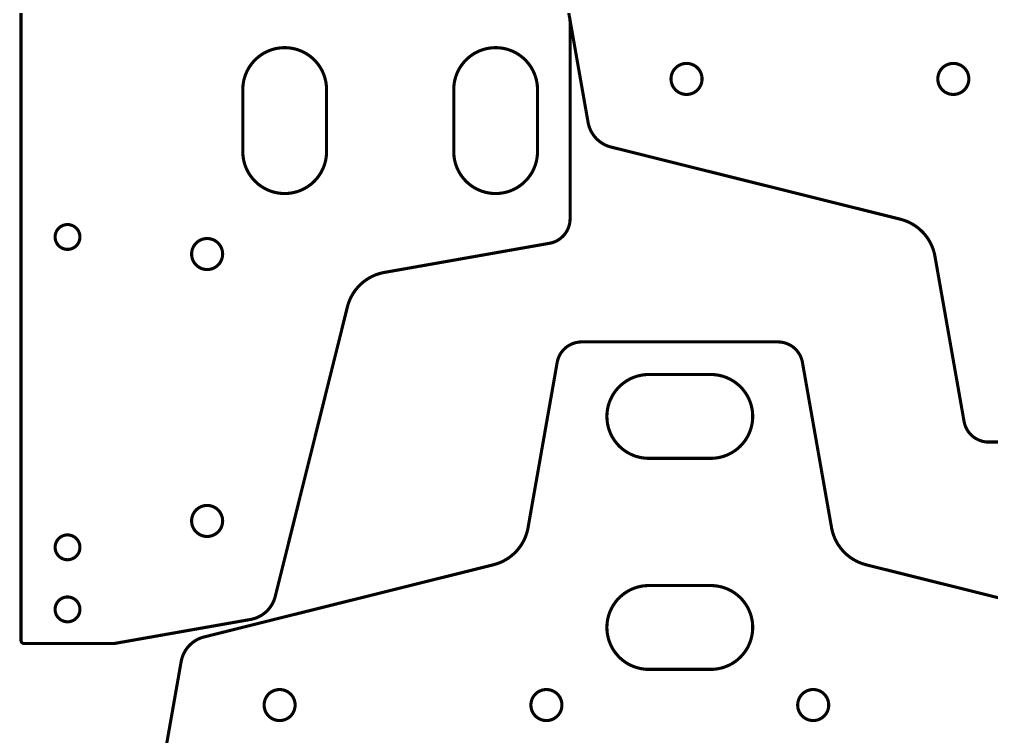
# Model space of a CAD drawing. Extents: x 0 to 1251, y 0 to 2501.
# Drawn here: x 1.4 to 314.8, y 1441.6 to 1672.6 of the extents above; entities that cross this region are included whole.
import ezdxf

# ---------------------------------------------------------------- set-up
doc = ezdxf.new("R2010")
doc.units = 0
doc.layers.get('0').update_dxf_attribs({"linetype": 'CONTINUOUS'})

msp = doc.modelspace()

# ---------------------------------------------------------------- linework, layer by layer
at = {"color": 0, "const_width": 1}
for points in [[(178.674, 1673.79), (178.825, 1673.11), (178.917, 1672.42), (178.947, 1671.89), (178.947, 1671.71), (178.947, 1608.4), (178.947, 1608.24), (178.917, 1607.71), (178.825, 1607.01), (178.674, 1606.33), (178.465, 1605.67), (178.199, 1605.03), (177.878, 1604.42), (177.503, 1603.82), (177.189, 1603.4), (177.076, 1603.26), (176.962, 1603.13), (176.601, 1602.75), (176.086, 1602.28), (175.533, 1601.85), (174.947, 1601.47), (174.332, 1601.15), (173.689, 1600.89), (173.022, 1600.68), (172.51, 1600.56), (172.336, 1600.53), (119.108, 1591.14), (118.975, 1591.11), (118.575, 1591.04), (118.048, 1590.92), (117.526, 1590.78), (117.01, 1590.61), (116.502, 1590.43), (116, 1590.24), (115.506, 1590.03), (115.02, 1589.79), (114.543, 1589.54), (114.075, 1589.28), (113.616, 1589), (113.168, 1588.69), (112.73, 1588.38), (112.303, 1588.06), (111.887, 1587.71), (111.582, 1587.43), (111.483, 1587.33), (111.384, 1587.25), (111.093, 1586.96), (110.717, 1586.57), (110.357, 1586.17), (110.011, 1585.75), (109.682, 1585.33), (109.368, 1584.89), (109.07, 1584.44), (108.789, 1583.99), (108.524, 1583.51), (108.276, 1583.04), (108.045, 1582.56), (107.832, 1582.06), (107.637, 1581.56), (107.459, 1581.04), (107.3, 1580.53), (107.192, 1580.13), (107.159, 1580), (83.9085, 1486.75), (83.8649, 1486.57), (83.7083, 1486.06), (83.4596, 1485.38), (83.1636, 1484.72), (82.8218, 1484.1), (82.4358, 1483.49), (82.0067, 1482.9), (81.5362, 1482.36), (81.1576, 1481.97), (81.0256, 1481.85), (80.8935, 1481.72), (80.4792, 1481.38), (79.9025, 1480.94), (79.2978, 1480.56), (78.6675, 1480.22), (78.0143, 1479.92), (77.3407, 1479.67), (76.649, 1479.47), (76.1199, 1479.35), (75.9421, 1479.32), (31.9474, 1471.56), (2.9474, 1471.56), (2.8984, 1471.56), (2.7514, 1471.58), (2.5647, 1471.64), (2.3926, 1471.72), (2.275, 1471.82), (2.2403, 1471.85), (2.2057, 1471.89), (2.1154, 1472), (2.0235, 1472.18), (1.9668, 1472.36), (1.9474, 1472.51), (1.9474, 1472.56), (1.9474, 1849.56)], [(377.146, 1536.49), (313.836, 1536.49), (313.661, 1536.49), (313.135, 1536.51), (312.442, 1536.61), (311.763, 1536.75), (311.1, 1536.97), (310.458, 1537.24), (309.84, 1537.56), (309.251, 1537.93), (308.828, 1538.24), (308.694, 1538.36), (308.56, 1538.47), (308.176, 1538.83), (307.704, 1539.35), (307.281, 1539.9), (306.908, 1540.49), (306.588, 1541.1), (306.321, 1541.74), (306.11, 1542.4), (305.987, 1542.92), (305.957, 1543.1), (296.572, 1596.32), (296.549, 1596.46), (296.468, 1596.86), (296.346, 1597.39), (296.204, 1597.9), (296.043, 1598.42), (295.865, 1598.93), (295.669, 1599.43), (295.456, 1599.93), (295.224, 1600.42), (294.975, 1600.89), (294.71, 1601.36), (294.426, 1601.82), (294.128, 1602.26), (293.813, 1602.69), (293.481, 1603.13), (293.133, 1603.54), (292.862, 1603.85), (292.771, 1603.94), (292.678, 1604.04), (292.393, 1604.33), (292.003, 1604.71), (291.6, 1605.07), (291.185, 1605.42), (290.758, 1605.75), (290.319, 1606.07), (289.872, 1606.36), (289.412, 1606.64), (288.944, 1606.9), (288.467, 1607.15), (287.981, 1607.39), (287.485, 1607.6), (286.982, 1607.79), (286.471, 1607.97), (285.953, 1608.13), (285.561, 1608.24), (285.429, 1608.28), (192.178, 1631.53), (192.001, 1631.57), (191.482, 1631.72), (190.807, 1631.97), (190.151, 1632.26), (189.521, 1632.61), (188.917, 1633), (188.34, 1633.43), (187.794, 1633.89), (187.406, 1634.28), (187.283, 1634.4), (187.16, 1634.54), (186.81, 1634.94), (186.378, 1635.53), (185.99, 1636.14), (185.647, 1636.76), (185.35, 1637.42), (185.1, 1638.08), (184.9, 1638.78), (184.779, 1639.31), (184.749, 1639.49), (176.99, 1683.49)], [(46.985, 1428.35), (53.5764, 1465.74), (53.6078, 1465.92), (53.7276, 1466.44), (53.9286, 1467.14), (54.1782, 1467.81), (54.4751, 1468.46), (54.8181, 1469.08), (55.2058, 1469.69), (55.6372, 1470.28), (55.9878, 1470.68), (56.111, 1470.82), (56.2342, 1470.94), (56.6228, 1471.33), (57.1681, 1471.79), (57.7443, 1472.22), (58.349, 1472.61), (58.98, 1472.96), (59.6346, 1473.25), (60.3104, 1473.5), (60.83, 1473.65), (61.0053, 1473.69), (154.257, 1496.94), (154.389, 1496.99), (154.781, 1497.1), (155.299, 1497.25), (155.81, 1497.43), (156.313, 1497.63), (156.808, 1497.83), (157.294, 1498.07), (157.772, 1498.32), (158.242, 1498.58), (158.7, 1498.86), (159.149, 1499.15), (159.586, 1499.47), (160.013, 1499.81), (160.428, 1500.15), (160.831, 1500.51), (161.221, 1500.89), (161.506, 1501.18), (161.599, 1501.28), (161.69, 1501.38), (161.961, 1501.68), (162.308, 1502.1), (162.64, 1502.53), (162.956, 1502.96), (163.256, 1503.4), (163.538, 1503.86), (163.803, 1504.33), (164.051, 1504.81), (164.283, 1505.29), (164.497, 1505.79), (164.693, 1506.29), (164.872, 1506.81), (165.032, 1507.32), (165.174, 1507.83), (165.296, 1508.36), (165.376, 1508.76), (165.4, 1508.9), (174.786, 1562.13), (174.817, 1562.31), (174.938, 1562.82), (175.149, 1563.49), (175.415, 1564.13), (175.736, 1564.74), (176.108, 1565.32), (176.532, 1565.88), (177.004, 1566.39), (177.388, 1566.75), (177.522, 1566.86), (177.656, 1566.99), (178.079, 1567.29), (178.668, 1567.67), (179.286, 1567.99), (179.928, 1568.25), (180.59, 1568.47), (181.269, 1568.61), (181.962, 1568.71), (182.489, 1568.74), (182.664, 1568.74), (245.974, 1568.74), (246.15, 1568.74), (246.675, 1568.71), (247.368, 1568.61), (248.047, 1568.47), (248.71, 1568.25), (249.351, 1567.99), (249.969, 1567.67), (250.558, 1567.29), (250.982, 1566.99), (251.117, 1566.86), (251.25, 1566.75), (251.633, 1566.39), (252.106, 1565.88), (252.529, 1565.32), (252.901, 1564.74), (253.224, 1564.13), (253.49, 1563.49), (253.7, 1562.82), (253.822, 1562.31), (253.853, 1562.13), (263.237, 1508.9), (263.261, 1508.76), (263.342, 1508.36), (263.465, 1507.83), (263.606, 1507.32), (263.767, 1506.81), (263.944, 1506.29), (264.14, 1505.79), (264.354, 1505.29), (264.586, 1504.81), (264.835, 1504.33), (265.1, 1503.86), (265.383, 1503.4), (265.682, 1502.96), (265.997, 1502.53), (266.329, 1502.1), (266.676, 1501.68), (266.947, 1501.38), (267.04, 1501.28), (267.132, 1501.18), (267.417, 1500.89), (267.807, 1500.51), (268.21, 1500.15), (268.625, 1499.81), (269.051, 1499.47), (269.49, 1499.15), (269.939, 1498.86), (270.397, 1498.58), (270.865, 1498.32), (271.343, 1498.07), (271.831, 1497.83), (272.325, 1497.63), (272.828, 1497.43), (273.339, 1497.25), (273.857, 1497.1), (274.25, 1496.99), (274.381, 1496.94), (367.633, 1473.69)]]:
    msp.add_lwpolyline(points, dxfattribs=at)
for points in [[(73.4474, 1630.06), (73.4474, 1629.83), (73.4774, 1629.17), (73.5661, 1628.28), (73.7124, 1627.4), (73.9147, 1626.54), (74.1717, 1625.69), (74.4818, 1624.88), (74.8438, 1624.08), (75.2561, 1623.31), (75.7174, 1622.57), (76.2261, 1621.86), (76.781, 1621.18), (77.3806, 1620.54), (78.0235, 1619.93), (78.7081, 1619.36), (79.4333, 1618.85), (80.0026, 1618.49), (80.1974, 1618.38), (80.3922, 1618.25), (80.9915, 1617.94), (81.8054, 1617.58), (82.6364, 1617.26), (83.4815, 1617.01), (84.3381, 1616.82), (85.2032, 1616.67), (86.0739, 1616.58), (86.9474, 1616.56), (87.821, 1616.58), (88.6917, 1616.67), (89.5568, 1616.82), (90.4132, 1617.01), (91.2585, 1617.26), (92.0894, 1617.58), (92.9033, 1617.94), (93.5026, 1618.25), (93.6974, 1618.38), (93.8922, 1618.49), (94.4615, 1618.85), (95.1867, 1619.36), (95.8714, 1619.93), (96.5142, 1620.54), (97.1139, 1621.18), (97.6687, 1621.86), (98.1775, 1622.57), (98.6388, 1623.31), (99.0511, 1624.08), (99.4129, 1624.88), (99.7232, 1625.69), (99.9801, 1626.54), (100.182, 1627.4), (100.329, 1628.28), (100.418, 1629.17), (100.447, 1629.83), (100.447, 1630.06), (100.447, 1650.06), (100.447, 1650.29), (100.418, 1650.96), (100.329, 1651.85), (100.182, 1652.72), (99.9801, 1653.58), (99.7232, 1654.42), (99.4129, 1655.25), (99.0511, 1656.04), (98.6388, 1656.81), (98.1775, 1657.56), (97.6687, 1658.26), (97.1139, 1658.94), (96.5142, 1659.58), (95.8714, 1660.19), (95.1867, 1660.75), (94.4615, 1661.28), (93.8921, 1661.64), (93.6974, 1661.75), (93.5026, 1661.86), (92.9033, 1662.18), (92.0894, 1662.54), (91.2585, 1662.85), (90.4132, 1663.11), (89.5568, 1663.31), (88.6917, 1663.44), (87.821, 1663.53), (86.9474, 1663.56), (86.0739, 1663.53), (85.2032, 1663.44), (84.3381, 1663.31), (83.4815, 1663.11), (82.6364, 1662.85), (81.8054, 1662.54), (80.9915, 1662.18), (80.3922, 1661.86), (80.1974, 1661.75), (80.0026, 1661.64), (79.4333, 1661.28), (78.7081, 1660.75), (78.0235, 1660.19), (77.3806, 1659.58), (76.781, 1658.94), (76.2261, 1658.26), (75.7174, 1657.56), (75.2561, 1656.81), (74.8438, 1656.04), (74.4818, 1655.25), (74.1717, 1654.42), (73.9147, 1653.58), (73.7124, 1652.72), (73.5661, 1651.85), (73.4774, 1650.96), (73.4474, 1650.29), (73.4474, 1650.06), (73.4474, 1630.06)], [(168.447, 1630.06), (168.447, 1629.83), (168.418, 1629.17), (168.329, 1628.28), (168.182, 1627.4), (167.981, 1626.54), (167.724, 1625.69), (167.413, 1624.88), (167.051, 1624.08), (166.639, 1623.31), (166.178, 1622.57), (165.668, 1621.86), (165.114, 1621.18), (164.514, 1620.54), (163.871, 1619.93), (163.186, 1619.36), (162.461, 1618.85), (161.892, 1618.49), (161.697, 1618.38), (161.503, 1618.25), (160.903, 1617.94), (160.089, 1617.58), (159.258, 1617.26), (158.414, 1617.01), (157.557, 1616.82), (156.692, 1616.67), (155.821, 1616.58), (154.947, 1616.56), (154.074, 1616.58), (153.203, 1616.67), (152.337, 1616.82), (151.482, 1617.01), (150.636, 1617.26), (149.806, 1617.58), (148.992, 1617.94), (148.392, 1618.25), (148.197, 1618.38), (148.003, 1618.49), (147.433, 1618.85), (146.708, 1619.36), (146.024, 1619.93), (145.381, 1620.54), (144.781, 1621.18), (144.226, 1621.86), (143.717, 1622.57), (143.256, 1623.31), (142.844, 1624.08), (142.482, 1624.88), (142.172, 1625.69), (141.915, 1626.54), (141.712, 1627.4), (141.567, 1628.28), (141.478, 1629.17), (141.447, 1629.83), (141.447, 1630.06), (141.447, 1650.06), (141.447, 1650.29), (141.478, 1650.96), (141.567, 1651.85), (141.712, 1652.72), (141.915, 1653.58), (142.172, 1654.42), (142.482, 1655.25), (142.844, 1656.04), (143.256, 1656.81), (143.717, 1657.56), (144.226, 1658.26), (144.781, 1658.94), (145.381, 1659.58), (146.024, 1660.19), (146.708, 1660.75), (147.433, 1661.28), (148.003, 1661.64), (148.197, 1661.75), (148.392, 1661.86), (148.992, 1662.18), (149.806, 1662.54), (150.636, 1662.85), (151.482, 1663.11), (152.337, 1663.31), (153.203, 1663.44), (154.074, 1663.53), (154.947, 1663.56), (155.821, 1663.53), (156.692, 1663.44), (157.557, 1663.31), (158.414, 1663.11), (159.258, 1662.85), (160.089, 1662.54), (160.903, 1662.18), (161.503, 1661.86), (161.697, 1661.75), (161.892, 1661.64), (162.461, 1661.28), (163.186, 1660.75), (163.871, 1660.19), (164.514, 1659.58), (165.114, 1658.94), (165.668, 1658.26), (166.178, 1657.56), (166.639, 1656.81), (167.051, 1656.04), (167.413, 1655.25), (167.724, 1654.42), (167.981, 1653.58), (168.182, 1652.72), (168.329, 1651.85), (168.418, 1650.96), (168.447, 1650.29), (168.447, 1650.06), (168.447, 1630.06)], [(221.49, 1653.49), (221.49, 1653.36), (221.465, 1652.97), (221.389, 1652.47), (221.267, 1652), (221.099, 1651.54), (220.888, 1651.1), (220.638, 1650.69), (220.349, 1650.31), (220.026, 1649.94), (219.671, 1649.63), (219.286, 1649.33), (218.874, 1649.08), (218.438, 1648.88), (217.978, 1648.71), (217.499, 1648.58), (217.003, 1648.51), (216.618, 1648.49), (216.49, 1648.49), (216.362, 1648.49), (215.979, 1648.51), (215.483, 1648.58), (215.004, 1648.71), (214.544, 1648.88), (214.108, 1649.08), (213.696, 1649.33), (213.311, 1649.63), (212.956, 1649.94), (212.633, 1650.31), (212.344, 1650.69), (212.094, 1651.1), (211.883, 1651.54), (211.715, 1652), (211.593, 1652.47), (211.517, 1652.97), (211.49, 1653.36), (211.49, 1653.49), (211.49, 1653.61), (211.517, 1654), (211.593, 1654.49), (211.715, 1654.97), (211.883, 1655.43), (212.094, 1655.86), (212.344, 1656.28), (212.633, 1656.67), (212.956, 1657.01), (213.311, 1657.35), (213.696, 1657.63), (214.108, 1657.88), (214.544, 1658.08), (215.004, 1658.26), (215.483, 1658.38), (215.979, 1658.46), (216.362, 1658.49), (216.49, 1658.49), (216.618, 1658.49), (217.003, 1658.46), (217.499, 1658.38), (217.978, 1658.26), (218.438, 1658.08), (218.874, 1657.88), (219.286, 1657.63), (219.671, 1657.35), (220.026, 1657.01), (220.349, 1656.67), (220.638, 1656.28), (220.888, 1655.86), (221.099, 1655.43), (221.267, 1654.97), (221.389, 1654.49), (221.465, 1654), (221.49, 1653.61), (221.49, 1653.49)], [(307.49, 1653.49), (307.49, 1653.36), (307.465, 1652.97), (307.389, 1652.47), (307.267, 1652), (307.099, 1651.54), (306.888, 1651.1), (306.638, 1650.69), (306.349, 1650.31), (306.026, 1649.94), (305.671, 1649.63), (305.286, 1649.33), (304.874, 1649.08), (304.438, 1648.88), (303.978, 1648.71), (303.499, 1648.58), (303.003, 1648.51), (302.618, 1648.49), (302.49, 1648.49), (302.362, 1648.49), (301.979, 1648.51), (301.483, 1648.58), (301.004, 1648.71), (300.544, 1648.88), (300.107, 1649.08), (299.696, 1649.33), (299.311, 1649.63), (298.956, 1649.94), (298.633, 1650.31), (298.344, 1650.69), (298.094, 1651.1), (297.883, 1651.54), (297.715, 1652), (297.593, 1652.47), (297.517, 1652.97), (297.49, 1653.36), (297.49, 1653.49), (297.49, 1653.61), (297.517, 1654), (297.593, 1654.49), (297.715, 1654.97), (297.883, 1655.43), (298.094, 1655.86), (298.344, 1656.28), (298.633, 1656.67), (298.956, 1657.01), (299.311, 1657.35), (299.696, 1657.63), (300.107, 1657.88), (300.544, 1658.08), (301.004, 1658.26), (301.483, 1658.38), (301.979, 1658.46), (302.362, 1658.49), (302.49, 1658.49), (302.618, 1658.49), (303.003, 1658.46), (303.499, 1658.38), (303.978, 1658.26), (304.438, 1658.08), (304.874, 1657.88), (305.286, 1657.63), (305.671, 1657.35), (306.026, 1657.01), (306.349, 1656.67), (306.638, 1656.28), (306.888, 1655.86), (307.099, 1655.43), (307.267, 1654.97), (307.389, 1654.49), (307.465, 1654), (307.49, 1653.61), (307.49, 1653.49)], [(20.9474, 1602.56), (20.9474, 1602.46), (20.9268, 1602.15), (20.8661, 1601.75), (20.7676, 1601.38), (20.6331, 1601), (20.4646, 1600.65), (20.2643, 1600.32), (20.034, 1600.01), (19.7758, 1599.74), (19.4918, 1599.47), (19.1839, 1599.25), (18.854, 1599.04), (18.5044, 1598.88), (18.1369, 1598.74), (17.7535, 1598.64), (17.3564, 1598.58), (17.0496, 1598.56), (16.9474, 1598.56), (16.8451, 1598.56), (16.5385, 1598.58), (16.1413, 1598.64), (15.7579, 1598.74), (15.3904, 1598.88), (15.0407, 1599.04), (14.711, 1599.25), (14.4031, 1599.47), (14.119, 1599.74), (13.8608, 1600.01), (13.6305, 1600.32), (13.4302, 1600.65), (13.2617, 1601), (13.1272, 1601.38), (13.0287, 1601.75), (12.968, 1602.15), (12.9474, 1602.46), (12.9474, 1602.56), (12.9474, 1602.67), (12.968, 1602.97), (13.0287, 1603.36), (13.1272, 1603.75), (13.2617, 1604.11), (13.4302, 1604.47), (13.6305, 1604.79), (13.8608, 1605.11), (14.119, 1605.39), (14.4031, 1605.65), (14.711, 1605.88), (15.0407, 1606.08), (15.3904, 1606.25), (15.7579, 1606.38), (16.1413, 1606.47), (16.5385, 1606.54), (16.8451, 1606.56), (16.9474, 1606.56), (17.0496, 1606.56), (17.3564, 1606.54), (17.7535, 1606.47), (18.1369, 1606.38), (18.5044, 1606.25), (18.854, 1606.08), (19.1839, 1605.88), (19.4918, 1605.65), (19.7758, 1605.39), (20.034, 1605.11), (20.2643, 1604.79), (20.4646, 1604.47), (20.6331, 1604.11), (20.7676, 1603.75), (20.8661, 1603.36), (20.9268, 1602.97), (20.9474, 1602.67), (20.9474, 1602.56)], [(66.9474, 1597.06), (66.9474, 1596.93), (66.9217, 1596.56), (66.8458, 1596.06), (66.7226, 1595.57), (66.5544, 1595.11), (66.3439, 1594.68), (66.0935, 1594.26), (65.8057, 1593.88), (65.4829, 1593.53), (65.1279, 1593.21), (64.7429, 1592.92), (64.3307, 1592.67), (63.8936, 1592.46), (63.4343, 1592.29), (62.9551, 1592.17), (62.4586, 1592.08), (62.0751, 1592.06), (61.9474, 1592.06), (61.8196, 1592.06), (61.4363, 1592.08), (60.9397, 1592.17), (60.4606, 1592.29), (60.0012, 1592.46), (59.5642, 1592.67), (59.1518, 1592.92), (58.7669, 1593.21), (58.4119, 1593.53), (58.0892, 1593.88), (57.8014, 1594.26), (57.5508, 1594.68), (57.3403, 1595.11), (57.1722, 1595.57), (57.049, 1596.06), (56.9732, 1596.56), (56.9474, 1596.93), (56.9474, 1597.06), (56.9474, 1597.19), (56.9732, 1597.57), (57.049, 1598.07), (57.1722, 1598.54), (57.3403, 1599), (57.5508, 1599.44), (57.8014, 1599.86), (58.0892, 1600.24), (58.4119, 1600.6), (58.7669, 1600.92), (59.1518, 1601.21), (59.5642, 1601.46), (60.0012, 1601.67), (60.4606, 1601.83), (60.9397, 1601.96), (61.4363, 1602.03), (61.8196, 1602.06), (61.9474, 1602.06), (62.0751, 1602.06), (62.4586, 1602.03), (62.9551, 1601.96), (63.4343, 1601.83), (63.8936, 1601.67), (64.3307, 1601.46), (64.7429, 1601.21), (65.1279, 1600.92), (65.4829, 1600.6), (65.8057, 1600.24), (66.0935, 1599.86), (66.3439, 1599.44), (66.5544, 1599), (66.7226, 1598.54), (66.8458, 1598.07), (66.9217, 1597.57), (66.9474, 1597.19), (66.9474, 1597.06)], [(224.319, 1558.24), (224.544, 1558.24), (225.218, 1558.21), (226.107, 1558.13), (226.982, 1557.97), (227.842, 1557.78), (228.682, 1557.51), (229.501, 1557.21), (230.299, 1556.85), (231.069, 1556.43), (231.811, 1555.97), (232.524, 1555.46), (233.201, 1554.9), (233.844, 1554.31), (234.449, 1553.67), (235.014, 1552.97), (235.535, 1552.25), (235.897, 1551.68), (236.01, 1551.49), (236.122, 1551.29), (236.435, 1550.69), (236.801, 1549.88), (237.112, 1549.06), (237.367, 1548.21), (237.565, 1547.35), (237.706, 1546.49), (237.79, 1545.61), (237.819, 1544.74), (237.79, 1543.86), (237.706, 1543), (237.565, 1542.13), (237.367, 1541.28), (237.112, 1540.43), (236.801, 1539.6), (236.435, 1538.78), (236.122, 1538.18), (236.01, 1537.99), (235.897, 1537.79), (235.535, 1537.22), (235.014, 1536.5), (234.449, 1535.82), (233.844, 1535.17), (233.201, 1534.57), (232.524, 1534.01), (231.811, 1533.51), (231.069, 1533.04), (230.299, 1532.64), (229.501, 1532.28), (228.682, 1531.96), (227.842, 1531.71), (226.982, 1531.5), (226.107, 1531.36), (225.218, 1531.26), (224.544, 1531.24), (224.319, 1531.24), (204.319, 1531.24), (204.094, 1531.24), (203.419, 1531.26), (202.531, 1531.36), (201.656, 1531.5), (200.797, 1531.71), (199.956, 1531.96), (199.136, 1532.28), (198.339, 1532.64), (197.569, 1533.04), (196.826, 1533.51), (196.115, 1534.01), (195.436, 1534.57), (194.793, 1535.17), (194.189, 1535.82), (193.625, 1536.5), (193.103, 1537.22), (192.74, 1537.79), (192.628, 1537.99), (192.515, 1538.18), (192.204, 1538.78), (191.836, 1539.6), (191.525, 1540.43), (191.271, 1541.28), (191.074, 1542.13), (190.932, 1543), (190.847, 1543.86), (190.819, 1544.74), (190.847, 1545.61), (190.932, 1546.49), (191.074, 1547.35), (191.271, 1548.21), (191.525, 1549.06), (191.836, 1549.88), (192.204, 1550.69), (192.515, 1551.29), (192.628, 1551.49), (192.74, 1551.68), (193.103, 1552.25), (193.625, 1552.97), (194.189, 1553.67), (194.793, 1554.31), (195.436, 1554.9), (196.115, 1555.46), (196.826, 1555.97), (197.569, 1556.43), (198.339, 1556.85), (199.136, 1557.21), (199.956, 1557.51), (200.797, 1557.78), (201.656, 1557.97), (202.531, 1558.13), (203.419, 1558.21), (204.094, 1558.24), (204.319, 1558.24), (224.319, 1558.24)], [(66.9474, 1511.06), (66.9474, 1510.93), (66.9217, 1510.56), (66.8458, 1510.06), (66.7226, 1509.57), (66.5544, 1509.11), (66.3439, 1508.68), (66.0935, 1508.26), (65.8057, 1507.88), (65.4829, 1507.53), (65.1279, 1507.21), (64.7429, 1506.92), (64.3307, 1506.67), (63.8936, 1506.46), (63.4343, 1506.29), (62.9551, 1506.17), (62.4586, 1506.08), (62.0751, 1506.06), (61.9474, 1506.06), (61.8196, 1506.06), (61.4363, 1506.08), (60.9397, 1506.17), (60.4606, 1506.29), (60.0012, 1506.46), (59.5642, 1506.67), (59.1518, 1506.92), (58.7669, 1507.21), (58.4119, 1507.53), (58.0892, 1507.88), (57.8014, 1508.26), (57.5508, 1508.68), (57.3403, 1509.11), (57.1722, 1509.57), (57.049, 1510.06), (56.9732, 1510.56), (56.9474, 1510.93), (56.9474, 1511.06), (56.9474, 1511.19), (56.9732, 1511.57), (57.049, 1512.07), (57.1722, 1512.54), (57.3403, 1513), (57.5508, 1513.44), (57.8014, 1513.86), (58.0892, 1514.24), (58.4119, 1514.6), (58.7669, 1514.92), (59.1518, 1515.21), (59.5642, 1515.46), (60.0012, 1515.67), (60.4606, 1515.83), (60.9397, 1515.96), (61.4363, 1516.03), (61.8196, 1516.06), (61.9474, 1516.06), (62.0751, 1516.06), (62.4586, 1516.03), (62.9551, 1515.96), (63.4343, 1515.83), (63.8936, 1515.67), (64.3307, 1515.46), (64.7429, 1515.21), (65.1279, 1514.92), (65.4829, 1514.6), (65.8057, 1514.24), (66.0935, 1513.86), (66.3439, 1513.44), (66.5544, 1513), (66.7226, 1512.54), (66.8458, 1512.07), (66.9217, 1511.57), (66.9474, 1511.19), (66.9474, 1511.06)], [(20.9474, 1502.56), (20.9474, 1502.46), (20.9268, 1502.15), (20.8661, 1501.75), (20.7676, 1501.38), (20.6331, 1501), (20.4646, 1500.65), (20.2643, 1500.32), (20.034, 1500.01), (19.7758, 1499.74), (19.4918, 1499.47), (19.1839, 1499.25), (18.854, 1499.04), (18.5044, 1498.88), (18.1369, 1498.74), (17.7535, 1498.64), (17.3564, 1498.58), (17.0496, 1498.56), (16.9474, 1498.56), (16.8451, 1498.56), (16.5385, 1498.58), (16.1413, 1498.64), (15.7579, 1498.74), (15.3904, 1498.88), (15.0407, 1499.04), (14.711, 1499.25), (14.4031, 1499.47), (14.119, 1499.74), (13.8608, 1500.01), (13.6305, 1500.32), (13.4302, 1500.65), (13.2617, 1501), (13.1272, 1501.38), (13.0287, 1501.75), (12.968, 1502.15), (12.9474, 1502.46), (12.9474, 1502.56), (12.9474, 1502.67), (12.968, 1502.97), (13.0287, 1503.36), (13.1272, 1503.75), (13.2617, 1504.11), (13.4302, 1504.47), (13.6305, 1504.79), (13.8608, 1505.11), (14.119, 1505.39), (14.4031, 1505.65), (14.711, 1505.88), (15.0407, 1506.08), (15.3904, 1506.25), (15.7579, 1506.38), (16.1413, 1506.47), (16.5385, 1506.54), (16.8451, 1506.56), (16.9474, 1506.56), (17.0496, 1506.56), (17.3564, 1506.54), (17.7535, 1506.47), (18.1369, 1506.38), (18.5044, 1506.25), (18.854, 1506.08), (19.1839, 1505.88), (19.4918, 1505.65), (19.7758, 1505.39), (20.034, 1505.11), (20.2643, 1504.79), (20.4646, 1504.47), (20.6331, 1504.11), (20.7676, 1503.75), (20.8661, 1503.36), (20.9268, 1502.97), (20.9474, 1502.67), (20.9474, 1502.56)], [(224.319, 1463.24), (224.544, 1463.24), (225.218, 1463.26), (226.107, 1463.36), (226.982, 1463.5), (227.842, 1463.71), (228.682, 1463.96), (229.501, 1464.28), (230.299, 1464.64), (231.069, 1465.04), (231.811, 1465.51), (232.524, 1466.01), (233.201, 1466.57), (233.844, 1467.17), (234.449, 1467.82), (235.014, 1468.5), (235.535, 1469.22), (235.897, 1469.79), (236.01, 1469.99), (236.122, 1470.18), (236.435, 1470.78), (236.801, 1471.6), (237.112, 1472.43), (237.367, 1473.28), (237.565, 1474.13), (237.706, 1475), (237.79, 1475.86), (237.819, 1476.74), (237.79, 1477.61), (237.706, 1478.49), (237.565, 1479.35), (237.367, 1480.21), (237.112, 1481.06), (236.801, 1481.88), (236.435, 1482.69), (236.122, 1483.29), (236.01, 1483.49), (235.897, 1483.68), (235.535, 1484.25), (235.014, 1484.97), (234.449, 1485.67), (233.844, 1486.31), (233.201, 1486.9), (232.524, 1487.46), (231.811, 1487.97), (231.069, 1488.43), (230.299, 1488.85), (229.501, 1489.21), (228.682, 1489.51), (227.842, 1489.78), (226.982, 1489.97), (226.107, 1490.13), (225.218, 1490.21), (224.544, 1490.24), (224.319, 1490.24), (204.319, 1490.24), (204.094, 1490.24), (203.419, 1490.21), (202.531, 1490.13), (201.656, 1489.97), (200.797, 1489.78), (199.956, 1489.51), (199.136, 1489.21), (198.339, 1488.85), (197.569, 1488.43), (196.826, 1487.97), (196.115, 1487.46), (195.436, 1486.9), (194.793, 1486.31), (194.189, 1485.67), (193.625, 1484.97), (193.103, 1484.25), (192.74, 1483.68), (192.628, 1483.49), (192.515, 1483.29), (192.204, 1482.69), (191.836, 1481.88), (191.525, 1481.06), (191.271, 1480.21), (191.074, 1479.35), (190.932, 1478.49), (190.847, 1477.61), (190.819, 1476.74), (190.847, 1475.86), (190.932, 1475), (191.074, 1474.13), (191.271, 1473.28), (191.525, 1472.43), (191.836, 1471.6), (192.204, 1470.78), (192.515, 1470.18), (192.628, 1469.99), (192.74, 1469.79), (193.103, 1469.22), (193.625, 1468.5), (194.189, 1467.82), (194.793, 1467.17), (195.436, 1466.57), (196.115, 1466.01), (196.826, 1465.51), (197.569, 1465.04), (198.339, 1464.64), (199.136, 1464.28), (199.956, 1463.96), (200.797, 1463.71), (201.656, 1463.5), (202.531, 1463.36), (203.419, 1463.26), (204.094, 1463.24), (204.319, 1463.24), (224.319, 1463.24)], [(20.9474, 1482.56), (20.9474, 1482.46), (20.9268, 1482.15), (20.8661, 1481.75), (20.7676, 1481.38), (20.6331, 1481), (20.4646, 1480.65), (20.2643, 1480.32), (20.034, 1480.01), (19.7758, 1479.74), (19.4918, 1479.47), (19.1839, 1479.25), (18.854, 1479.04), (18.5044, 1478.88), (18.1369, 1478.74), (17.7535, 1478.64), (17.3564, 1478.58), (17.0496, 1478.56), (16.9474, 1478.56), (16.8451, 1478.56), (16.5385, 1478.58), (16.1413, 1478.64), (15.7579, 1478.74), (15.3904, 1478.88), (15.0407, 1479.04), (14.711, 1479.25), (14.4031, 1479.47), (14.119, 1479.74), (13.8608, 1480.01), (13.6305, 1480.32), (13.4302, 1480.65), (13.2617, 1481), (13.1272, 1481.38), (13.0287, 1481.75), (12.968, 1482.15), (12.9474, 1482.46), (12.9474, 1482.56), (12.9474, 1482.67), (12.968, 1482.97), (13.0287, 1483.36), (13.1272, 1483.75), (13.2617, 1484.11), (13.4302, 1484.47), (13.6305, 1484.79), (13.8608, 1485.11), (14.119, 1485.39), (14.4031, 1485.65), (14.711, 1485.88), (15.0407, 1486.08), (15.3904, 1486.25), (15.7579, 1486.38), (16.1413, 1486.47), (16.5385, 1486.54), (16.8451, 1486.56), (16.9474, 1486.56), (17.0496, 1486.56), (17.3564, 1486.54), (17.7535, 1486.47), (18.1369, 1486.38), (18.5044, 1486.25), (18.854, 1486.08), (19.1839, 1485.88), (19.4918, 1485.65), (19.7758, 1485.39), (20.034, 1485.11), (20.2643, 1484.79), (20.4646, 1484.47), (20.6331, 1484.11), (20.7676, 1483.75), (20.8661, 1483.36), (20.9268, 1482.97), (20.9474, 1482.67), (20.9474, 1482.56)], [(90.3189, 1451.74), (90.3189, 1451.61), (90.2932, 1451.22), (90.2174, 1450.74), (90.0942, 1450.25), (89.926, 1449.79), (89.7154, 1449.36), (89.465, 1448.94), (89.1772, 1448.56), (88.8544, 1448.21), (88.4994, 1447.88), (88.1144, 1447.6), (87.7022, 1447.35), (87.2651, 1447.14), (86.8058, 1446.96), (86.3267, 1446.85), (85.8301, 1446.76), (85.4467, 1446.74), (85.3189, 1446.74), (85.1911, 1446.74), (84.8078, 1446.76), (84.3113, 1446.85), (83.8321, 1446.96), (83.3728, 1447.14), (82.9357, 1447.35), (82.5233, 1447.6), (82.1385, 1447.88), (81.7835, 1448.21), (81.4607, 1448.56), (81.1729, 1448.94), (80.9224, 1449.36), (80.7118, 1449.79), (80.5437, 1450.25), (80.4206, 1450.74), (80.3447, 1451.22), (80.3189, 1451.61), (80.3189, 1451.74), (80.3189, 1451.86), (80.3447, 1452.25), (80.4206, 1452.75), (80.5437, 1453.22), (80.7118, 1453.68), (80.9224, 1454.13), (81.1729, 1454.54), (81.4607, 1454.92), (81.7835, 1455.28), (82.1385, 1455.6), (82.5233, 1455.89), (82.9357, 1456.14), (83.3728, 1456.35), (83.8321, 1456.51), (84.3113, 1456.64), (84.8078, 1456.71), (85.1911, 1456.74), (85.3189, 1456.74), (85.4467, 1456.74), (85.8301, 1456.71), (86.3267, 1456.64), (86.8058, 1456.51), (87.2651, 1456.35), (87.7022, 1456.14), (88.1144, 1455.89), (88.4994, 1455.6), (88.8544, 1455.28), (89.1772, 1454.92), (89.465, 1454.54), (89.7154, 1454.13), (89.926, 1453.68), (90.0942, 1453.22), (90.2174, 1452.75), (90.2932, 1452.25), (90.3189, 1451.86), (90.3189, 1451.74)], [(176.319, 1451.74), (176.319, 1451.61), (176.293, 1451.22), (176.217, 1450.74), (176.094, 1450.25), (175.926, 1449.79), (175.715, 1449.36), (175.465, 1448.94), (175.178, 1448.56), (174.854, 1448.21), (174.5, 1447.88), (174.114, 1447.6), (173.703, 1447.35), (173.265, 1447.14), (172.806, 1446.96), (172.326, 1446.85), (171.831, 1446.76), (171.447, 1446.74), (171.319, 1446.74), (171.192, 1446.74), (170.808, 1446.76), (170.311, 1446.85), (169.832, 1446.96), (169.372, 1447.14), (168.936, 1447.35), (168.524, 1447.6), (168.139, 1447.88), (167.783, 1448.21), (167.461, 1448.56), (167.172, 1448.94), (166.922, 1449.36), (166.712, 1449.79), (166.543, 1450.25), (166.421, 1450.74), (166.344, 1451.22), (166.319, 1451.61), (166.319, 1451.74), (166.319, 1451.86), (166.344, 1452.25), (166.421, 1452.75), (166.543, 1453.22), (166.712, 1453.68), (166.922, 1454.13), (167.172, 1454.54), (167.461, 1454.92), (167.783, 1455.28), (168.139, 1455.6), (168.524, 1455.89), (168.936, 1456.14), (169.372, 1456.35), (169.832, 1456.51), (170.311, 1456.64), (170.808, 1456.71), (171.192, 1456.74), (171.319, 1456.74), (171.447, 1456.74), (171.831, 1456.71), (172.326, 1456.64), (172.806, 1456.51), (173.265, 1456.35), (173.703, 1456.14), (174.114, 1455.89), (174.5, 1455.6), (174.854, 1455.28), (175.178, 1454.92), (175.465, 1454.54), (175.715, 1454.13), (175.926, 1453.68), (176.094, 1453.22), (176.217, 1452.75), (176.293, 1452.25), (176.319, 1451.86), (176.319, 1451.74)], [(262.319, 1451.74), (262.319, 1451.61), (262.293, 1451.22), (262.217, 1450.74), (262.094, 1450.25), (261.926, 1449.79), (261.715, 1449.36), (261.465, 1448.94), (261.178, 1448.56), (260.854, 1448.21), (260.5, 1447.88), (260.114, 1447.6), (259.703, 1447.35), (259.265, 1447.14), (258.806, 1446.96), (258.326, 1446.85), (257.831, 1446.76), (257.447, 1446.74), (257.319, 1446.74), (257.192, 1446.74), (256.808, 1446.76), (256.311, 1446.85), (255.832, 1446.96), (255.372, 1447.14), (254.936, 1447.35), (254.524, 1447.6), (254.139, 1447.88), (253.783, 1448.21), (253.461, 1448.56), (253.172, 1448.94), (252.922, 1449.36), (252.713, 1449.79), (252.543, 1450.25), (252.421, 1450.74), (252.344, 1451.22), (252.319, 1451.61), (252.319, 1451.74), (252.319, 1451.86), (252.344, 1452.25), (252.421, 1452.75), (252.543, 1453.22), (252.713, 1453.68), (252.922, 1454.13), (253.172, 1454.54), (253.461, 1454.92), (253.783, 1455.28), (254.139, 1455.6), (254.524, 1455.89), (254.936, 1456.14), (255.372, 1456.35), (255.832, 1456.51), (256.311, 1456.64), (256.808, 1456.71), (257.192, 1456.74), (257.319, 1456.74), (257.447, 1456.74), (257.831, 1456.71), (258.326, 1456.64), (258.806, 1456.51), (259.265, 1456.35), (259.703, 1456.14), (260.114, 1455.89), (260.5, 1455.6), (260.854, 1455.28), (261.178, 1454.92), (261.465, 1454.54), (261.715, 1454.13), (261.926, 1453.68), (262.094, 1453.22), (262.217, 1452.75), (262.293, 1452.25), (262.319, 1451.86), (262.319, 1451.74)]]:
    msp.add_lwpolyline(points, close=True, dxfattribs=at)

doc.saveas('drawing.dxf')
